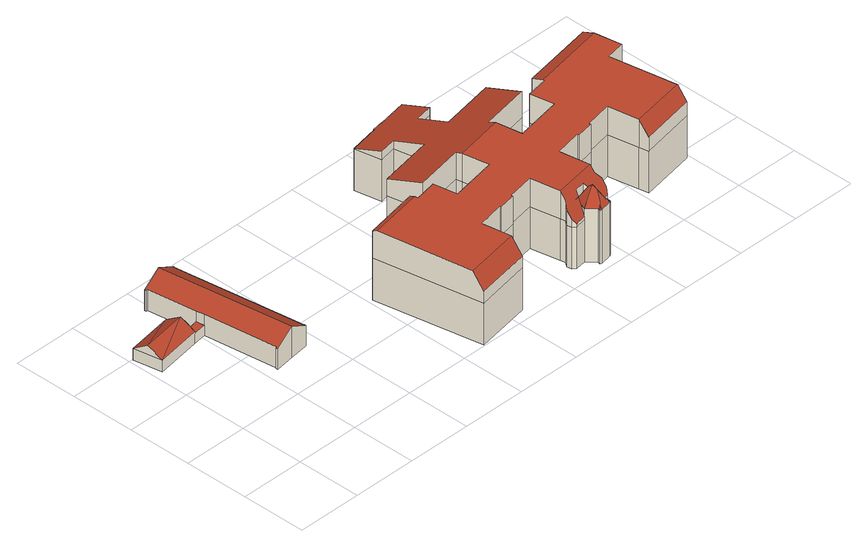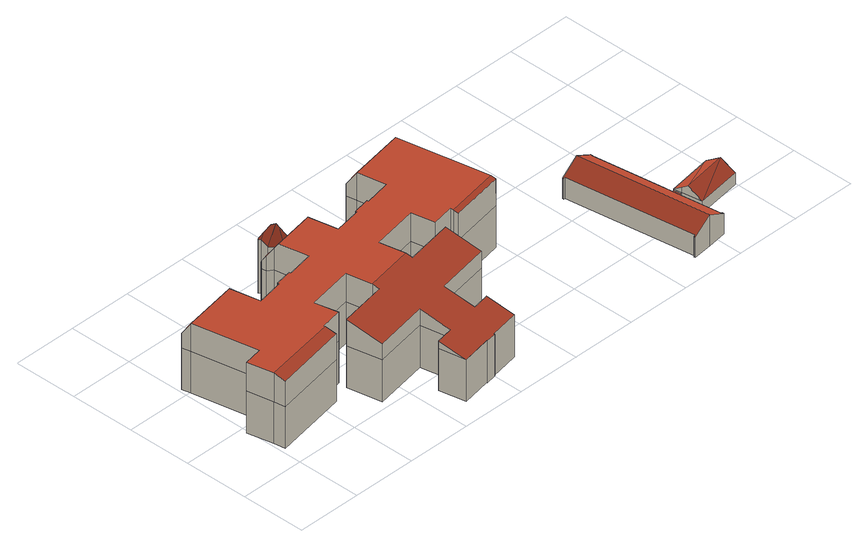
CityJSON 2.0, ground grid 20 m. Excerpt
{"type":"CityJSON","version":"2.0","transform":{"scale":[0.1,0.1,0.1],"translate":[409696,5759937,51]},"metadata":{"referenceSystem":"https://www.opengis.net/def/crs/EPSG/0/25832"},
"CityObjects":{
"building1":{"type":"Building","attributes":{"name":"Vorsehungskloster","Gemeindeschluessel":"05515000","Geometrietyp2DReferenz":"3000","function":"31001_1100"},"address":[{"country":"Germany","locality":"Münster","thoroughfareNumber":"77","thoroughfareName":"Wersebeckmannweg"}],"children":["building1-1","building1-2","building1-3"]},
"building1-1":{"type":"BuildingPart","attributes":{"roofType":"1000","measuredHeight":3.28},"parents":["building1"],"geometry":[{"type":"Solid","lod":"2","boundaries":[[[[0,1,2,3]],[[4,5,6,7]],[[7,0,3,4]],[[1,6,5,2]],[[1,0,7,6]],[[5,4,3,2]]]],"semantics":{"surfaces":[{"type":"WallSurface"},{"type":"RoofSurface"},{"type":"GroundSurface"},{"type":"ClosureSurface"}],"values":[[0,0,1,2,3,3]]}}]},
"building1-2":{"type":"BuildingPart","attributes":{"roofType":"3100","measuredHeight":9.89},"parents":["building1"],"geometry":[{"type":"Solid","lod":"2","boundaries":[[[[8,3,2,9,10]],[[11,12,5,4,13]],[[14,15,12,11]],[[16,17,15,14]],[[18,19,17,16]],[[20,21,19,18]],[[22,23,21,20]],[[24,25,23,22]],[[26,27,25,24]],[[28,29,27,26]],[[30,31,29,28]],[[32,33,31,30]],[[34,35,33,32]],[[36,37,35,34]],[[10,9,37,36]],[[30,28,26,24,22,20,18,32]],[[16,14,11,13,8,10,36,34,32,18]],[[2,5,12,15,17,19,21,23,25,27,29,31,33,35,37,9]],[[3,8,13,4]],[[5,2,3,4]]]],"semantics":{"surfaces":[{"type":"WallSurface"},{"type":"RoofSurface"},{"type":"GroundSurface"},{"type":"ClosureSurface"}],"values":[[0,0,0,0,0,0,0,0,0,0,0,0,0,0,0,1,1,2,0,3]]}}]},
"building1-3":{"type":"BuildingPart","attributes":{"roofType":"3100","measuredHeight":6.53},"parents":["building1"],"geometry":[{"type":"Solid","lod":"2","boundaries":[[[[38,39,40,41]],[[42,43,39,38]],[[44,7,6,43,42]],[[41,40,1,0,45]],[[41,45,46,47]],[[41,47,48]],[[47,42,48]],[[38,48,42]],[[46,45,44]],[[47,46,44,42]],[[48,38,41]],[[39,43,6,1,40]],[[7,44,45,0]],[[1,6,7,0]]]],"semantics":{"surfaces":[{"type":"WallSurface"},{"type":"RoofSurface"},{"type":"GroundSurface"},{"type":"ClosureSurface"}],"values":[[0,0,0,0,1,1,1,1,0,0,0,2,0,3]]}}]},
"building2":{"type":"Building","attributes":{"name":"Gymnasium St. Mauritz","Gemeindeschluessel":"05515000","Geometrietyp2DReferenz":"3000","function":"31001_3021"},"address":[{"country":"Germany","locality":"Münster","thoroughfareNumber":"81","thoroughfareName":"Wersebeckmannweg"}],"children":["building2-1","building2-2"]},
"building2-1":{"type":"BuildingPart","attributes":{"roofType":"5000","measuredHeight":22.42},"parents":["building2"],"geometry":[{"type":"Solid","lod":"2","boundaries":[[[[49,50,51,52]],[[53,54,50,49]],[[55,56,54,53]],[[57,58,56,55]],[[59,60,58,57]],[[61,62,60,59]],[[63,64,62,61]],[[65,66,64,63]],[[67,68,66,65]],[[69,70,68,67]],[[71,72,70,69]],[[73,74,72,71]],[[75,76,74,73]],[[77,78,76,75]],[[79,80,78,77]],[[81,82,80,79]],[[83,84,82,81]],[[85,86,84,83]],[[87,88,86,85]],[[89,90,88,87]],[[91,92,90,89]],[[93,94,92,91]],[[95,96,94,93]],[[97,98,96,95]],[[99,100,98,97]],[[101,102,100,99]],[[103,104,102,101]],[[105,106,104,103]],[[107,108,106,105]],[[109,110,108,107]],[[111,112,110,109]],[[113,114,112,111]],[[115,116,114,113]],[[117,118,116,115]],[[119,120,118,117]],[[121,122,120,119]],[[123,124,122,121]],[[125,126,124,123]],[[127,128,126,125]],[[129,130,128,127]],[[131,132,130,129]],[[133,134,132,131]],[[135,136,134,133]],[[137,138,136,135]],[[139,140,138,137]],[[141,142,140,139]],[[143,144,142,141]],[[145,146,144,143]],[[147,148,146,145]],[[149,150,151,152]],[[153,154,150,149]],[[155,156,154,153]],[[157,158,156,155]],[[159,160,158,157]],[[161,162,160,159]],[[163,164,162,161]],[[165,166,164,163]],[[167,168,166,165]],[[169,170,168,167]],[[171,172,170,169]],[[173,174,172,171]],[[175,176,174,173]],[[177,178,176,175]],[[179,180,178,177]],[[52,51,180,179]],[[181,182,183,184]],[[185,186,85,187,81,79,188,189,190,191,192,193,194,195,196,197,198,199,200,201]],[[202,203,204,205]],[[206,207,208,209]],[[210,211,212,213,214,215,216,217,218,219,220,221,222,223,224,225]],[[226,227,228,229]],[[227,226,230,231,232,233,234,235,220,219,236,237,238,239,240,241,208,207,242,243,204,203,244,245,246,247,197,196,248,249,250,251,183,182]],[[183,251,53,49]],[[251,250,55,53]],[[250,249,57,55]],[[249,248,59,57]],[[248,196,61,59]],[[197,247,101,99]],[[247,246,103,101]],[[246,245,105,103]],[[245,244,107,105]],[[244,203,202,109,107]],[[204,243,115,113]],[[243,242,117,115]],[[242,207,119,117]],[[208,241,127,125]],[[241,240,129,127]],[[240,239,131,129]],[[239,238,133,131]],[[238,237,135,133]],[[237,236,137,135]],[[236,219,218,139,137]],[[235,234,163,161]],[[220,235,161,159]],[[234,233,165,163]],[[233,232,167,165]],[[232,231,169,167]],[[231,230,171,169]],[[230,226,173,171]],[[228,227,182,181,179,177]],[[229,228,177,175]],[[226,229,175,173]],[[224,223,153,149]],[[225,224,149,152]],[[223,222,155,153]],[[222,221,157,155]],[[221,220,159,157]],[[218,217,141,139]],[[217,216,143,141]],[[216,215,145,143]],[[215,214,147,145]],[[209,208,125,123]],[[207,206,121,119]],[[206,209,123,121]],[[205,204,113,111]],[[202,205,111,109]],[[200,199,95,93]],[[201,200,93,91]],[[199,198,97,95]],[[198,197,99,97]],[[196,195,63,61]],[[195,194,65,63]],[[194,193,67,65]],[[193,192,69,67]],[[192,191,71,69]],[[191,190,73,71]],[[190,189,75,73]],[[189,188,77,75]],[[188,79,77]],[[187,85,83]],[[187,83,81]],[[186,87,85]],[[186,185,89,87]],[[185,201,91,89]],[[184,183,49,52]],[[181,184,52,179]],[[50,54,56,58,60,62,64,66,68,70,72,74,76,78,80,82,84,86,88,90,92,94,96,98,100,102,104,106,108,110,112,114,116,118,120,122,124,126,128,130,132,134,136,138,140,142,144,146,148,252,253,151,150,154,156,158,160,162,164,166,168,170,172,174,176,178,180,51]],[[148,147,254,252]],[[252,254,255,253]],[[253,255,152,151]],[[213,212,256]],[[214,213,256,254,147]],[[257,256,212,211]],[[256,257,255,254]],[[257,211,210]],[[257,210,225,152,255]]]],"semantics":{"surfaces":[{"type":"WallSurface"},{"type":"RoofSurface"},{"type":"GroundSurface"},{"type":"ClosureSurface"}],"values":[[0,0,0,0,0,0,0,0,0,0,0,0,0,0,0,0,0,0,0,0,0,0,0,0,0,0,0,0,0,0,0,0,0,0,0,0,0,0,0,0,0,0,0,0,0,0,0,0,0,0,0,0,0,0,0,0,0,0,0,0,0,0,0,0,0,1,1,1,1,1,1,1,0,0,0,0,0,0,0,0,0,0,0,0,0,0,0,0,0,0,0,0,0,0,0,0,0,0,0,0,0,0,0,0,0,0,0,0,0,0,0,0,0,0,0,0,0,0,0,0,0,0,0,0,0,0,0,0,0,0,0,0,0,0,0,0,2,3,3,3,0,3,0,3,0,3]]}}]},
"building2-2":{"type":"BuildingPart","attributes":{"roofType":"5000","measuredHeight":22.19},"parents":["building2"],"geometry":[{"type":"Solid","lod":"2","boundaries":[[[[258,259,260,261]],[[262,263,259,258]],[[264,225,152,151,263,262]],[[265,266,148,147,214,267]],[[268,269,266,265]],[[270,271,269,268]],[[261,260,271,270]],[[270,268,272]],[[272,268,265,273]],[[274,273,265,267,275]],[[275,267,213,256,276]],[[256,257,276]],[[276,257,210,264,275]],[[274,275,264,262,277]],[[277,262,258,278]],[[258,261,278]],[[273,274,277,278,261,270,272]],[[259,263,151,253,252,148,266,269,271,260]],[[225,264,210]],[[253,151,152,255]],[[152,225,210,257,255]],[[252,253,255,254]],[[255,257,256,254]],[[213,267,214]],[[148,252,254,147]],[[147,254,256,213,214]]]],"semantics":{"surfaces":[{"type":"WallSurface"},{"type":"RoofSurface"},{"type":"GroundSurface"},{"type":"ClosureSurface"}],"values":[[0,0,0,0,0,0,0,1,1,1,1,1,1,1,1,1,1,2,0,3,3,3,3,0,3,3]]}}]}
},
"vertices":[
[166,529,40],[166,529,7],[206,535,7],[206,535,40],[203,561,40],[203,561,7],[162,554,7],[162,554,40],
[206,535,74],[237,311,7],[237,311,74],[182,712,74],[182,712,7],[203,561,74],[177,711,72],[177,711,7],[176,717,72],[176,717,7],[237,726,106],[237,726,7],[297,734,72],[297,734,7],[298,729,72],[298,729,7],[294,728,74],[294,728,7],[350,326,74],[350,326,7],[354,326,72],[354,326,7],[354,321,72],[354,321,7],[294,312,106],[294,312,7],[234,304,72],[234,304,7],[233,310,72],[233,310,7],
[8,595,44],[8,595,7],[23,506,7],[23,506,44],[152,618,44],[152,618,7],[162,554,44],[166,529,44],[162,554,61],[159,573,73],[16,550,73],
[786,354,135],[786,354,2],[783,369,2],[783,369,135],[788,345,135],[788,345,2],[856,358,135],[856,358,2],[870,285,135],[870,285,2],[1014,312,135],[1014,312,2],[999,392,135],[999,392,2],[995,412,135],[995,412,2],[846,384,135],[846,384,2],[825,491,135],[825,491,2],[995,523,135],[995,523,2],[977,614,135],[977,614,2],[924,604,135],[924,604,2],[908,686,135],[908,686,2],[1000,704,135],[1000,704,2],[1000,706,135],[1000,706,2],[1033,712,135],[1033,712,2],[1033,710,135],[1033,710,2],[1125,728,135],[1125,728,2],[1141,645,135],[1141,645,2],[1088,635,135],[1088,635,2],[1105,544,135],[1105,544,2],[1274,576,135],[1274,576,2],[1295,469,135],[1295,469,2],[1146,441,135],[1146,441,2],[1150,420,135],[1150,420,2],[1164,341,135],[1164,341,2],[1308,368,135],[1308,368,2],[1294,441,135],[1294,441,2],[1361,453,135],[1361,453,2],[1354,491,135],[1354,491,2],[1584,534,135],[1584,534,2],[1590,499,135],[1590,499,2],[1606,417,135],[1606,417,2],[1547,406,135],[1547,406,2],[1585,202,135],[1585,202,2],[1591,174,135],[1591,174,2],[1418,142,135],[1418,142,2],[1413,171,135],[1413,171,2],[1395,265,135],[1395,265,2],[1312,249,135],[1312,249,2],[1313,244,135],[1313,244,2],[1260,234,135],[1260,234,2],[1259,239,135],[1259,239,2],[1176,223,135],[1176,223,2],[1195,118,135],[1195,118,2],[1211,107,135],[1211,107,2],[1213,93,135],[1213,93,2],[1204,80,135],[1204,80,2],[1172,74,135],[1172,74,2],[1067,55,135],[1067,55,2],[1100,61,2],[1100,61,135],[1056,63,135],[1056,63,2],[1053,78,135],[1053,78,2],[1064,93,135],[1064,93,2],[1061,108,135],[1061,108,2],[1044,198,135],[1044,198,2],[960,183,135],[960,183,2],[961,178,135],[961,178,2],[908,168,135],[908,168,2],[908,173,135],[908,173,2],[825,157,135],[825,157,2],[841,68,135],[841,68,2],[847,35,135],[847,35,2],[674,3,135],[674,3,2],[614,337,135],[614,337,2],[614,337,222],[617,323,227],[786,354,227],[783,369,222],[1088,635,160],[1141,645,160],[1033,710,136],[1000,704,136],[908,686,136],[924,604,161],[977,614,161],[995,523,188],[825,491,189],[846,384,221],[995,412,221],[999,392,227],[1150,420,227],[1146,441,220],[1295,469,220],[1274,576,187],[1105,544,188],[1354,491,217],[1360,458,227],[1590,499,227],[1584,534,216],[1591,174,181],[1585,202,224],[1413,171,224],[1418,142,179],[1106,81,172],[1112,102,203],[1145,109,203],[1160,90,172],[1172,74,145],[1204,80,146],[1213,93,161],[1211,107,184],[1195,118,204],[1193,131,224],[1061,108,224],[1064,93,202],[1053,78,182],[1056,63,160],[1067,55,144],[1100,61,145],[841,68,224],[668,37,224],[674,3,173],[847,35,173],[825,157,225],[908,173,225],[908,168,225],[961,178,225],[960,183,225],[1044,198,225],[1176,223,225],[1259,239,225],[1260,234,225],[1313,244,225],[1312,249,225],[1395,265,225],[1547,406,226],[1606,417,226],[1361,453,227],[1294,441,227],[1308,368,226],[1164,341,226],[1014,312,226],[870,285,226],[856,358,227],[788,345,227],[1145,109,2],[1112,102,2],[1145,109,135],[1112,102,135],[1145,109,172],[1112,102,172],
[1120,26,172],[1120,26,2],[1126,25,2],[1126,25,172],[1122,34,172],[1122,34,2],[1100,61,172],[1163,41,172],[1163,41,2],[1172,74,172],[1167,35,172],[1167,35,2],[1162,31,172],[1162,31,2],[1160,36,181],[1152,39,188],[1139,53,214],[1136,68,224],[1134,79,216],[1133,36,188],[1126,30,181]
]}
